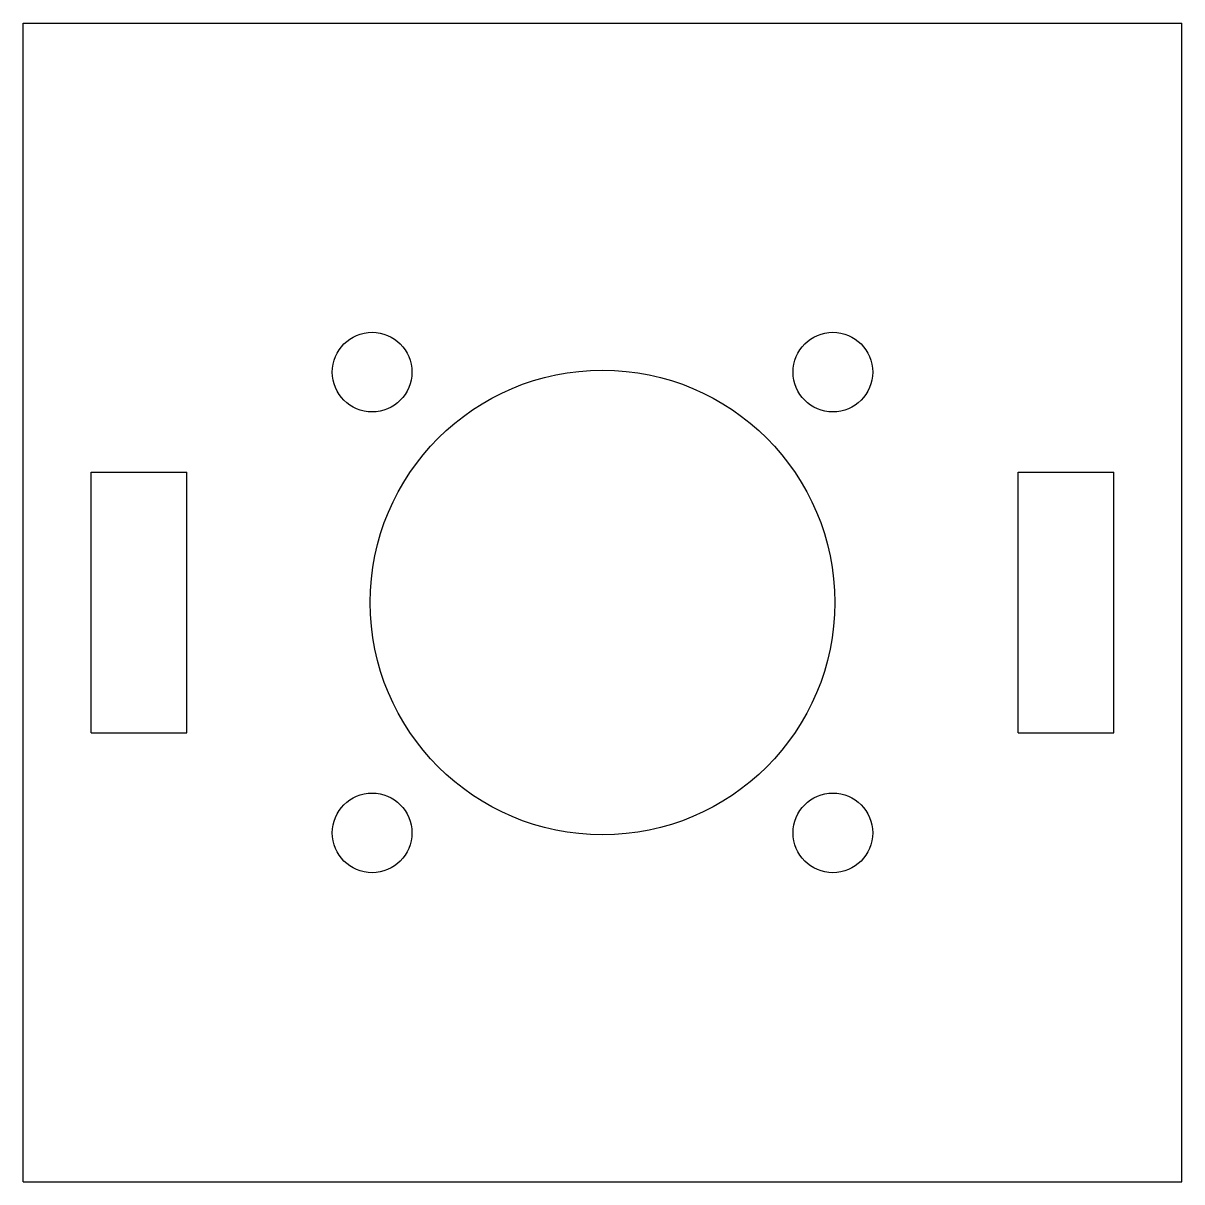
# Model space of a CAD drawing. Header units: millimetres. Extents: x 0 to 80, y 0 to 80.
import ezdxf

# ---------------------------------------------------------------- set-up
doc = ezdxf.new("R2010")
doc.units = ezdxf.units.MM
doc.layers.add('Part', color=7, linetype='CONTINUOUS')

msp = doc.modelspace()

# ---------------------------------------------------------------- linework, layer by layer
at = {"layer": 'Part'}
for p, q in [((0, 0, 6), (0, 80, 6)), ((0, 80), (0, 80, 6)), ((0, 0), (0, 80)), ((0, 0, 6), (0, 80, 6)), ((0, 80, 6), (80, 80, 6)), ((0, 80), (80, 80)), ((0, 80, 6), (80, 80, 6)), ((0, 80), (0, 80, 6)), ((0, 0), (0, 80)), ((0, 80), (80, 80)), ((80, 0, 6), (80, 80, 6)), ((80, 80), (80, 80, 6)), ((80, 0), (80, 80)), ((80, 0, 6), (80, 80, 6)), ((80, 80), (80, 80, 6)), ((80, 0), (80, 80)), ((26.84, 55.91), (26.84, 55.91, 6)), ((26.84, 55.91), (26.84, 55.91, 6)), ((58.66, 55.91), (58.66, 55.91, 6)), ((58.66, 55.91), (58.66, 55.91, 6)), ((4.7, 31, 6), (4.7, 49, 6)), ((4.7, 49, 6), (11.3, 49, 6)), ((4.7, 31), (4.7, 49)), ((4.7, 49), (11.3, 49)), ((4.7, 31, 6), (4.7, 49, 6)), ((4.7, 49), (4.7, 49, 6)), ((4.7, 31), (4.7, 49)), ((4.7, 49), (11.3, 49)), ((4.7, 49, 6), (11.3, 49, 6)), ((4.7, 49), (4.7, 49, 6)), ((11.3, 31, 6), (11.3, 49, 6)), ((11.3, 31), (11.3, 49)), ((11.3, 31, 6), (11.3, 49, 6)), ((11.3, 49), (11.3, 49, 6)), ((11.3, 31), (11.3, 49)), ((11.3, 49), (11.3, 49, 6)), ((68.7, 49, 6), (75.3, 49, 6)), ((68.7, 31, 6), (68.7, 49, 6)), ((68.7, 49), (75.3, 49)), ((68.7, 31), (68.7, 49)), ((68.7, 49), (75.3, 49)), ((68.7, 49, 6), (75.3, 49, 6)), ((68.7, 49), (68.7, 49, 6)), ((68.7, 31, 6), (68.7, 49, 6)), ((68.7, 49), (68.7, 49, 6)), ((68.7, 31), (68.7, 49)), ((75.3, 31, 6), (75.3, 49, 6)), ((75.3, 31), (75.3, 49)), ((75.3, 31, 6), (75.3, 49, 6)), ((75.3, 49), (75.3, 49, 6)), ((75.3, 31), (75.3, 49)), ((75.3, 49), (75.3, 49, 6)), ((56.038, 40), (56.038, 40, 6)), ((56.038, 40), (56.038, 40, 6)), ((4.7, 31, 6), (11.3, 31, 6)), ((4.7, 31), (11.3, 31)), ((4.7, 31), (11.3, 31)), ((4.7, 31, 6), (11.3, 31, 6)), ((4.7, 31), (4.7, 31, 6)), ((4.7, 31), (4.7, 31, 6)), ((11.3, 31), (11.3, 31, 6)), ((11.3, 31), (11.3, 31, 6)), ((68.7, 31, 6), (75.3, 31, 6)), ((68.7, 31), (75.3, 31)), ((68.7, 31), (75.3, 31)), ((68.7, 31, 6), (75.3, 31, 6)), ((68.7, 31), (68.7, 31, 6)), ((68.7, 31), (68.7, 31, 6)), ((75.3, 31), (75.3, 31, 6)), ((75.3, 31), (75.3, 31, 6)), ((26.84, 24.09), (26.84, 24.09, 6)), ((26.84, 24.09), (26.84, 24.09, 6)), ((58.66, 24.09), (58.66, 24.09, 6)), ((58.66, 24.09), (58.66, 24.09, 6)), ((0, 0), (0, 0, 6)), ((0, 0), (80, 0)), ((0, 0, 6), (80, 0, 6)), ((0, 0), (0, 0, 6)), ((0, 0, 6), (80, 0, 6)), ((0, 0), (80, 0)), ((80, 0), (80, 0, 6)), ((80, 0), (80, 0, 6))]:
    msp.add_line(p, q, dxfattribs=at)
for centre, radius in [((24.09, 55.91, 6), 2.75), ((24.09, 55.91), 2.75), ((24.09, 55.91, 6), 2.75), ((24.09, 55.91), 2.75), ((55.91, 55.91, 6), 2.75), ((55.91, 55.91), 2.75), ((55.91, 55.91, 6), 2.75), ((55.91, 55.91), 2.75), ((40, 40, 6), 16.038), ((40, 40), 16.038), ((40, 40, 6), 16.038), ((40, 40), 16.038), ((24.09, 24.09, 6), 2.75), ((24.09, 24.09), 2.75), ((24.09, 24.09, 6), 2.75), ((24.09, 24.09), 2.75), ((55.91, 24.09, 6), 2.75), ((55.91, 24.09), 2.75), ((55.91, 24.09, 6), 2.75), ((55.91, 24.09), 2.75)]:
    msp.add_circle(centre, radius, dxfattribs=at)

doc.saveas('drawing.dxf')
